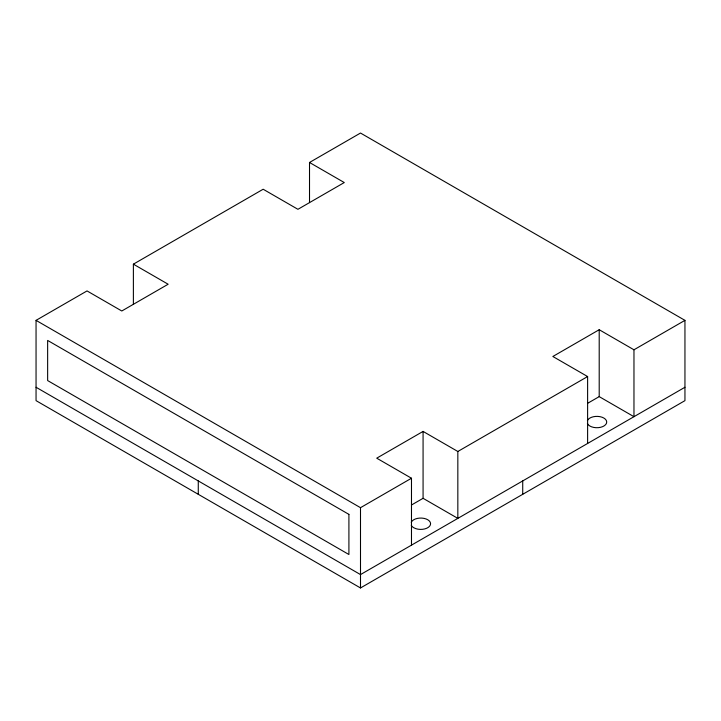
<?xml version="1.0" encoding="UTF-8"?>
<svg xmlns="http://www.w3.org/2000/svg" width="721" height="721" viewBox="0 0 721 721"><rect width="100%" height="100%" fill="white"/><g stroke="black" fill="none" stroke-linecap="round" stroke-linejoin="round"><path stroke-width="1.08" d="M309.516 202.619L309.516 162.477L360.5 133.043L684.95 320.358L684.95 400.642L360.5 587.957L36.05 400.642L36.05 320.358L87.034 290.923L121.795 310.994L168.146 284.236L133.385 264.165L133.385 304.307M133.385 264.165L263.165 189.235L297.926 209.306L344.277 182.548L309.516 162.477M587.615 443.46L587.615 376.551L457.835 451.481L423.074 431.41L376.723 458.177L411.484 478.239L411.484 545.148M684.95 320.358L633.966 349.793L599.205 329.722L552.854 356.489L587.615 376.551M36.05 320.358L360.5 507.683L411.484 478.239M411.484 505.006L423.074 498.31L457.835 518.381L457.835 451.481M587.615 403.318L599.205 396.622L633.966 416.693L633.966 349.793M684.95 387.258L360.5 574.583L36.05 387.258M599.205 329.722L599.205 396.622M522.725 480.916L522.725 494.3M423.074 431.41L423.074 498.31M360.5 507.683L360.5 587.957M198.275 480.916L198.275 494.3M411.258 522.265A9.833 5.678 0 0 1 424.119 518.399A9.833 5.678 0 0 1 429.662 526.132A9.833 5.678 0 0 1 415.837 528.655L413.8 527.754A9.833 5.678 0 0 1 411.258 525.203M587.39 423.515A9.833 5.678 0 0 0 600.647 427.292A9.833 5.678 0 0 0 605.397 419.207L603.837 418.036A9.833 5.678 0 0 0 587.39 420.577M348.91 514.37L47.64 340.429L47.64 380.571L348.91 554.512L348.91 514.37"/></g></svg>
